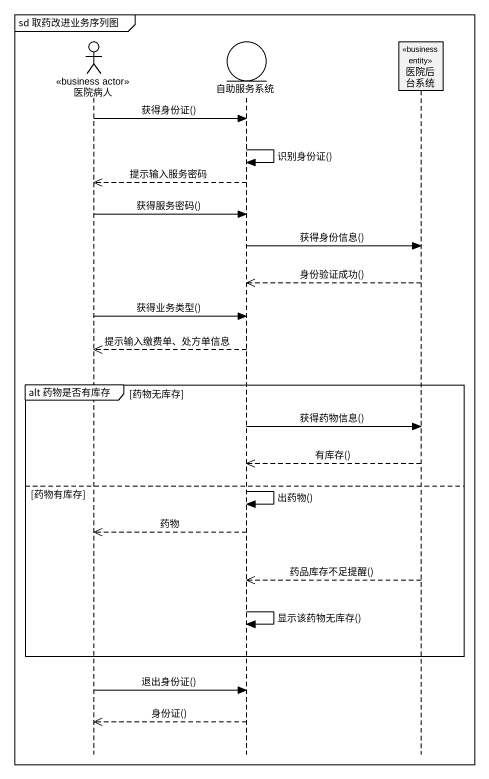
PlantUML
@startuml
mainframe sd 取药改进业务序列图
hide footbox
actor 医院病人 <<business actor>>
entity 自助服务系统
participant 医院后台系统 <<business entity>>

医院病人 -> 自助服务系统 : 获得身份证()
自助服务系统 -> 自助服务系统 : 识别身份证()
自助服务系统 -->> 医院病人 : 提示输入服务密码
医院病人 -> 自助服务系统 : 获得服务密码()
自助服务系统 -> 医院后台系统 : 获得身份信息()
医院后台系统 -->> 自助服务系统 : 身份验证成功()
医院病人 -> 自助服务系统 : 获得业务类型()
自助服务系统 -->> 医院病人 : 提示输入缴费单、处方单信息
group alt 药物是否有库存 [药物无库存]
  自助服务系统 -> 医院后台系统 : 获得药物信息()
  医院后台系统 -->> 自助服务系统 : 有库存()
else 药物有库存
  自助服务系统 -> 自助服务系统 : 出药物()
  自助服务系统 -->> 医院病人 : 药物
  医院后台系统 -->> 自助服务系统 : 药品库存不足提醒()
  自助服务系统 -> 自助服务系统 : 显示该药物无库存()
end
医院病人 -> 自助服务系统 : 退出身份证()
自助服务系统 -->> 医院病人 : 身份证()
@enduml
